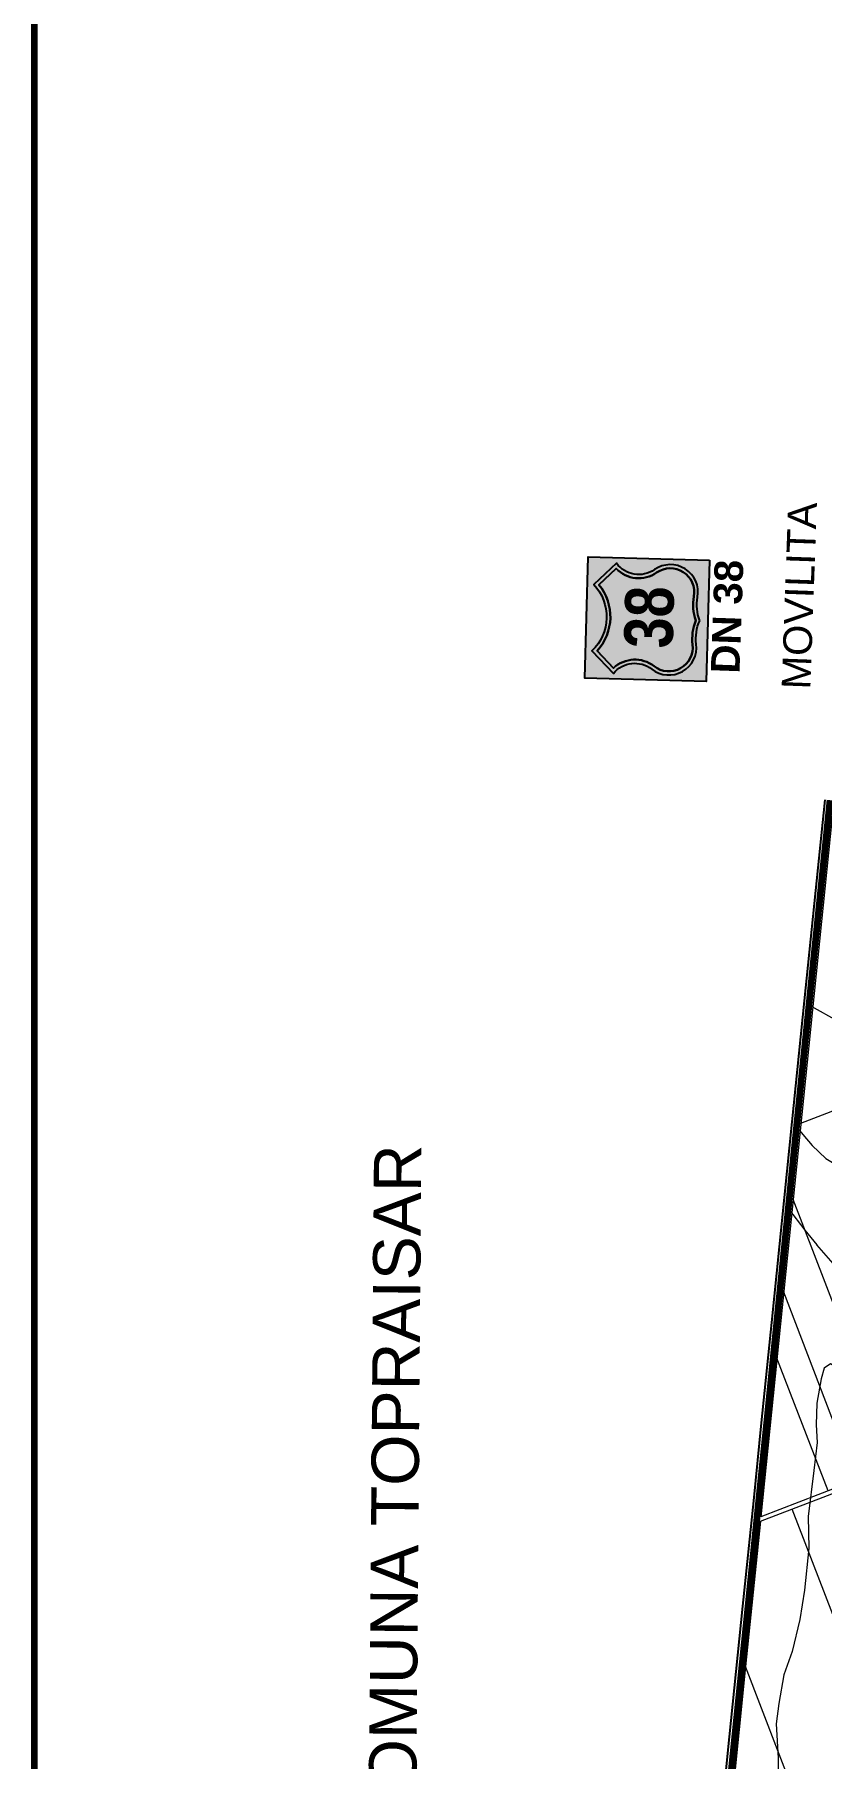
# Model space of a CAD drawing. Header units: metres. Extents: x 783184 to 1587399, y 282652 to 580595.
# Drawn here: x 783184 to 783961, y 288170 to 289873 of the extents above; entities that cross this region are included whole.
import ezdxf

# ---------------------------------------------------------------- set-up
doc = ezdxf.new("R2010")
doc.units = ezdxf.units.M
doc.header["$LTSCALE"] = 0.5
for name, color, linetype in [('curbe  de nivelI', 7, 'CONTINUOUS'), ('drumuri extravilan', 7, 'CONTINUOUS'), ('INDICATOR', 7, 'CONTINUOUS'), ('Legenda', 7, 'CONTINUOUS'), ('proprietati extravilan', 7, 'CONTINUOUS')]:
    doc.layers.add(name, color=color, linetype=linetype)
doc.layers.add('limita UAT', color=92, linetype='CONTINUOUS', lineweight=0)
doc.styles.add('arial', font='arial.ttf')
doc.styles.add('BOLD', font='arialbd.ttf')
doc.styles.add('TIPFIGURA', font='romand.shx', dxfattribs={"height": 100})
doc.styles.add('WMF-Arial0', font='arial.ttf')

msp = doc.modelspace()

# ---------------------------------------------------------------- hatches: boundary and pattern name
at = {"layer": 'drumuri extravilan'}
h = msp.add_hatch(color=5, dxfattribs=at)
h.paths.add_polyline_path([(783850.21082, 289354.10801), (783846.90986, 289234.15595), (783726.9578, 289237.45691), (783730.25876, 289357.40897)])
edge = h.paths.add_edge_path()
edge.add_arc((783881.26707, 289309.77295), 43.67212, 169.59992929, 200.67137468, ccw=False)
edge.add_arc((783811.46243, 289322.43661), 27.27215, -10.09429044, 124.94474987)
edge.add_arc((783780.28505, 289366.85997), 27.00009, -144.49938481, -54.81936175, ccw=False)
edge.add_line((783758.30403, 289351.1807), (783735.89439, 289329.97141))
edge.add_arc((783702.42362, 289298.15352), 46.18084, -46.70243445, 43.54978289, ccw=False)
edge.add_line((783734.09386, 289264.54301), (783755.30315, 289242.13337))
edge.add_arc((783776.3886, 289225.26896), 27.00009, 51.66671019, 141.34673325, ccw=False)
edge.add_arc((783809.96192, 289267.91044), 27.27215, 231.90259858, 366.94163889)
edge.add_arc((783880.35738, 289276.71593), 43.67212, 156.17597376, 187.24741915, ccw=False)
at = {"layer": 'drumuri extravilan', "true_color": 0xffffff}
h = msp.add_hatch(color=7, dxfattribs=at)
h.paths.add_polyline_path([(783734.09386, 289264.54301), (783755.30315, 289242.13337, -0.4125788003), (783793.135, 289246.44826, 0.6684250644), (783837.03417, 289271.2065, -0.1364115538), (783840.40654, 289294.35637, -0.1364115538), (783838.31243, 289317.65666, 0.6684250644), (783795.84132, 289344.79172, -0.4125788003), (783758.30403, 289351.1807), (783735.89439, 289329.97141, -0.4155034736)])
h.paths.add_polyline_path([(783740.94382, 289329.74372, -0.3732016165), (783739.14817, 289264.49266), (783755.26753, 289247.46102, -0.3733969182), (783795.38409, 289249.30558, 0.6681780339), (783833.42564, 289270.75793, -0.1284076089), (783836.50421, 289294.46375, -0.1284076089), (783834.73403, 289318.30301, 0.6681780339), (783797.92986, 289341.81504, -0.3733969182), (783757.97546, 289345.86307)], flags=16)
at = {"layer": 'drumuri extravilan'}
msp.add_hatch(color=1, dxfattribs=at).paths.add_polyline_path([(783795.38409, 289249.30558, 0.6681780339), (783833.42564, 289270.75793, -0.1284076089), (783836.50421, 289294.46375, -0.128407609), (783834.73403, 289318.30301, 0.6681780332), (783797.92986, 289341.81504, -0.3733969185), (783757.97546, 289345.86307), (783740.94382, 289329.74372, -0.3732016165), (783739.14817, 289264.49266), (783755.26753, 289247.46102, -0.3733969182)])

# ---------------------------------------------------------------- linework, layer by layer
at = {"layer": 'curbe  de nivelI', "color": 21, "lineweight": 5}
for points in [[(783948.60391, 288915.10387), (783950.35455, 288913.48473), (783976.50124, 288899.14115), (784005.40011, 288874.18724), (784028.7945, 288851.00172), (784042.62644, 288833.57666), (784054.42193, 288818.64365), (784067.59353, 288805.67549), (784086.85944, 288789.75999), (784097.2788, 288780.1321), (784106.3816, 288766.47107), (784116.99753, 288753.69938), (784129.97256, 288740.14174), (784140.58849, 288724.61925), (784153.56352, 288703.59509), (784164.5726, 288689.25151), (784173.02607, 288676.87279)], [(783936.26599, 288793.86243), (783942.14434, 288786.88025), (783951.40154, 288775.99519), (783965.01511, 288762.93313), (783982.98494, 288752.32017), (784001.22709, 288743.61212), (784022.4642, 288732.18281), (784037.98358, 288721.842), (784047.51304, 288712.31755), (784057.04256, 288697.35059), (784069.56698, 288677.21323)], [(783928.06415, 288713.24286), (783944.10803, 288692.33954), (783956.18845, 288677.75009)], [(784419.57088, 288164.84759), (784395.63024, 288192.24283), (784372.7768, 288222.01881), (784363.18648, 288235.88708), (784347.27067, 288252.61057), (784330.65696, 288268.18647), (784300.8658, 288294.0875), (784275.97178, 288317.94905), (784248.98164, 288348.86956), (784212.25284, 288395.16511), (784172.83152, 288440.11231), (784146.10113, 288474.57902), (784132.59647, 288489.75136), (784107.90659, 288519.11942), (784090.15429, 288537.67843), (784057.43189, 288570.20776), (784030.90552, 288593.86538), (784015.8059, 288609.3652), (783956.18845, 288677.75009)], [(783980.71827, 288547.23009), (783974.73775, 288556.94355), (783969.50476, 288560.30591), (783963.15039, 288555.82274), (783960.16014, 288545.36212), (783956.04845, 288521.45207), (783955.30093, 288499.78357), (783956.42224, 288482.59824), (783953.05819, 288454.95226), (783947.45141, 288409.37374), (783948.20512, 288378.09551), (783943.71971, 288336.62655), (783939.23423, 288307.48618), (783931.75856, 288276.10425), (783923.53531, 288252.9414), (783918.6761, 288224.54822), (783916.05041, 288204.52841), (783917.91935, 288170.53132), (783917.17177, 288124.95281)]]:
    msp.add_lwpolyline(points, dxfattribs=at)
at = {"layer": 'drumuri extravilan'}
msp.add_lwpolyline([(783850.21082, 289354.10801), (783846.90986, 289234.15595), (783726.9578, 289237.45691), (783730.25876, 289357.40897)], close=True, dxfattribs=at)
for points in [[(783840.40654, 289294.35637, -0.1364115538), (783838.31243, 289317.65666, 0.6684250644), (783795.84132, 289344.79172, -0.4125788003), (783758.30403, 289351.1807), (783735.89439, 289329.97141, -0.4155034736), (783734.09386, 289264.54301), (783755.30315, 289242.13337, -0.4125788003), (783793.135, 289246.44826, 0.6684250644), (783837.03417, 289271.2065, -0.1364115538)], [(783840.40654, 289294.35637, -0.1364115538), (783838.31243, 289317.65666, 0.6684250644), (783795.84132, 289344.79172, -0.4125788003), (783758.30403, 289351.1807), (783735.89439, 289329.97141, -0.4155034736), (783734.09386, 289264.54301), (783755.30315, 289242.13337, -0.4125788003), (783793.135, 289246.44826, 0.6684250644), (783837.03417, 289271.2065, -0.1364115538)], [(783755.26753, 289247.46102), (783739.14817, 289264.49266, 0.3732016165), (783740.94382, 289329.74372), (783757.97546, 289345.86307, 0.3733969182), (783797.92986, 289341.81504, -0.6681780339), (783834.73403, 289318.30301, 0.1284076089), (783836.50421, 289294.46375, 0.1284076089), (783833.42564, 289270.75793, -0.6681780339), (783795.38409, 289249.30558, 0.3733969182)], [(783836.50421, 289294.46375, -0.1284076089), (783834.73403, 289318.30301, 0.6681780339), (783797.92986, 289341.81504, -0.3733969182), (783757.97546, 289345.86307), (783740.94382, 289329.74372, -0.3732016165), (783739.14817, 289264.49266), (783755.26753, 289247.46102, -0.3733969182), (783795.38409, 289249.30558, 0.6681780339), (783833.42564, 289270.75793, -0.1284076089)]]:
    msp.add_lwpolyline(points, format="xyb", close=True, dxfattribs=at)
at = {"layer": 'INDICATOR', "color": 0, "lineweight": 100}
msp.add_lwpolyline([(783183.90475, 284333.37838), (783183.90475, 292543.37838), (794773.90475, 292543.37838), (794773.90475, 284333.37838)], close=True, dxfattribs=at)
at = {"layer": 'limita UAT', "color": 0, "linetype": 'Continuous', "lineweight": 25, "flags": 128}
msp.add_lwpolyline([(783855.52977, 288049.68454), (783868.3257, 288175.40628), (783883.12567, 288320.88605), (783893.7157, 288424.93627), (783901.54565, 288501.94577), (783911.60566, 288600.86588), (783931.77568, 288799.12606), (783943.94569, 288918.71621), (783953.73565, 289014.98586), (783964.17572, 289117.52645)], dxfattribs=at)
at = {"layer": 'limita UAT', "color": 40, "linetype": 'Continuous', "lineweight": 211, "flags": 128}
msp.add_lwpolyline([(783860.49, 288049.04), (783873.3, 288174.9), (783888.1, 288320.38), (783898.69, 288424.43), (783906.52, 288501.44), (783916.58, 288600.36), (783936.75, 288798.62), (783948.92, 288918.21), (783958.71, 289014.48), (783969.15, 289117.02)], dxfattribs=at)
at = {"layer": 'proprietati extravilan', "color": 0, "lineweight": 5}
for p, q in [((783988.49518, 289271.67725), (783900.74542, 288409.16327)), ((783940.30888, 288798.04225), (784241.98579, 288914.0042)), ((784033.53195, 288460.20524), (783932.64115, 288722.67429)), ((783994.64118, 288445.25598), (783923.29947, 288630.8526)), ((783900.2917, 288404.70353), (784368.56589, 288584.70401)), ((783967.13995, 288434.68475), (783916.69359, 288565.92178)), ((783994.64118, 288445.25598), (783900.74542, 288409.16327)), ((784059.13389, 288085.26359), (783931.70279, 288416.77768)), ((783900.2917, 288404.70353), (783885.67365, 288261.01911)), ((783885.67365, 288261.01911), (783864.11154, 288049.05333)), ((783960.28728, 288066.91051), (783885.67365, 288261.01911))]:
    msp.add_line(p, q, dxfattribs=at)

# ---------------------------------------------------------------- texts
at = {"layer": 'drumuri extravilan', "color": 0, "linetype": 'Continuous', "style": 'arial'}
msp.add_text('MOVILITA', height=28.35, rotation=87.96792914, dxfattribs=at).set_placement((783949.57572, 289226.12799))
at = {"layer": 'drumuri extravilan', "color": 1, "linetype": 'Continuous', "style": 'BOLD'}
msp.add_text('DN 38', height=28.35, rotation=87.96792914, dxfattribs=at).set_placement((783879.64755, 289241.78421))
at = {"layer": 'drumuri extravilan', "color": 7, "true_color": 0xffffff, "insert": (783765.55606, 289267.91121), "char_height": 48, "width": 56.9650316, "attachment_point": 1, "rotation": 88.42367422, "style": 'TIPFIGURA'}
msp.add_mtext('{\\fArial Narrow|b1|i0|c0|p34;38}', dxfattribs=at)
at = {"layer": 'Legenda', "color": 0, "linetype": 'ByBlock', "lineweight": 25, "style": 'WMF-Arial0'}
msp.add_text('COMUNA TOPRAISAR', height=46.729683, rotation=89.55012842, dxfattribs=at).set_placement((783560.3468, 288091.39343))

doc.saveas('drawing.dxf')
